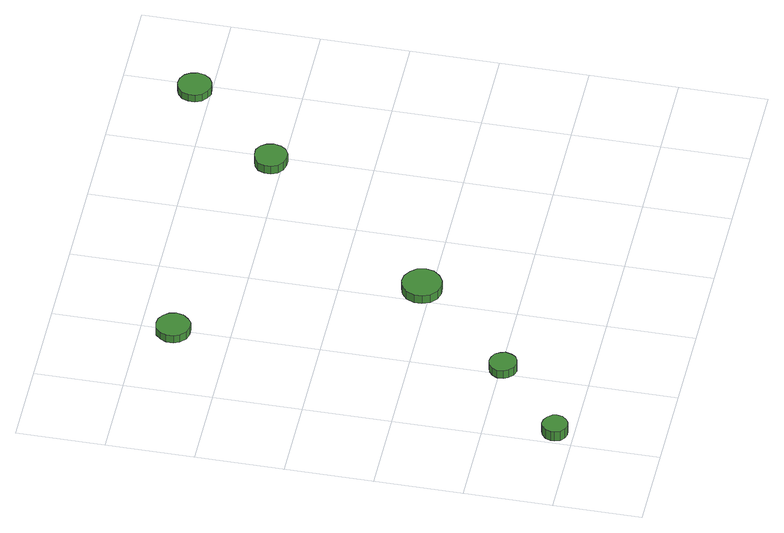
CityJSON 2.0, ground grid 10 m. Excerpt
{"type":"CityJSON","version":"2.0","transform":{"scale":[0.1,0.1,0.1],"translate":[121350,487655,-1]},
"CityObjects":{
"tree1":{"type":"SolitaryVegetationObject","attributes":{"function":"something"},"geometry":[{"type":"MultiSurface","lod":"1","boundaries":[[[0,1,2,3,4,5,6,7,8,9,10,11,12,13,14]],[[15,16,17,18,19,20,21,22,23,24,25,26,27,28,29]],[[0,29,28,1]],[[1,28,27,2]],[[2,27,26,3]],[[3,26,25,4]],[[4,25,24,5]],[[5,24,23,6]],[[6,23,22,7]],[[7,22,21,8]],[[8,21,20,9]],[[9,20,19,10]],[[10,19,18,11]],[[11,18,17,12]],[[12,17,16,13]],[[13,16,15,14]],[[14,15,29,0]]]}]},
"tree2":{"type":"SolitaryVegetationObject","attributes":{"function":"something"},"geometry":[{"type":"MultiSurface","lod":"1","boundaries":[[[30,31,32,33,34,35,36,37,38,39,40,41,42,43,44]],[[45,46,47,48,49,50,51,52,53,54,55,56,57,58,59]],[[30,59,58,31]],[[31,58,57,32]],[[32,57,56,33]],[[33,56,55,34]],[[34,55,54,35]],[[35,54,53,36]],[[36,53,52,37]],[[37,52,51,38]],[[38,51,50,39]],[[39,50,49,40]],[[40,49,48,41]],[[41,48,47,42]],[[42,47,46,43]],[[43,46,45,44]],[[44,45,59,30]]]}]},
"tree3":{"type":"SolitaryVegetationObject","attributes":{"function":"something"},"geometry":[{"type":"MultiSurface","lod":"1","boundaries":[[[60,61,62,63,64,65,66,67,68,69,70,71,72,73,74]],[[75,76,77,78,79,80,81,82,83,84,85,86,87,88,89]],[[60,89,88,61]],[[61,88,87,62]],[[62,87,86,63]],[[63,86,85,64]],[[64,85,84,65]],[[65,84,83,66]],[[66,83,82,67]],[[67,82,81,68]],[[68,81,80,69]],[[69,80,79,70]],[[70,79,78,71]],[[71,78,77,72]],[[72,77,76,73]],[[73,76,75,74]],[[74,75,89,60]]]}]},
"tree4":{"type":"SolitaryVegetationObject","attributes":{"function":"something"},"geometry":[{"type":"MultiSurface","lod":"1","boundaries":[[[90,91,92,93,94,95,96,97,98,99,100,101,102,103,104]],[[105,106,107,108,109,110,111,112,113,114,115,116,117,118,119]],[[90,119,118,91]],[[91,118,117,92]],[[92,117,116,93]],[[93,116,115,94]],[[94,115,114,95]],[[95,114,113,96]],[[96,113,112,97]],[[97,112,111,98]],[[98,111,110,99]],[[99,110,109,100]],[[100,109,108,101]],[[101,108,107,102]],[[102,107,106,103]],[[103,106,105,104]],[[104,105,119,90]]]}]},
"tree5":{"type":"SolitaryVegetationObject","attributes":{"function":"something"},"geometry":[{"type":"MultiSurface","lod":"1","boundaries":[[[120,121,122,123,124,125,126,127,128,129,130,131,132,133,134]],[[135,136,137,138,139,140,141,142,143,144,145,146,147,148,149]],[[120,149,148,121]],[[121,148,147,122]],[[122,147,146,123]],[[123,146,145,124]],[[124,145,144,125]],[[125,144,143,126]],[[126,143,142,127]],[[127,142,141,128]],[[128,141,140,129]],[[129,140,139,130]],[[130,139,138,131]],[[131,138,137,132]],[[132,137,136,133]],[[133,136,135,134]],[[134,135,149,120]]]}]},
"tree6":{"type":"SolitaryVegetationObject","attributes":{"function":"something"},"geometry":[{"type":"MultiSurface","lod":"1","boundaries":[[[150,151,152,153,154,155,156,157,158,159,160,161,162,163,164]],[[165,166,167,168,169,170,171,172,173,174,175,176,177,178,179]],[[150,179,178,151]],[[151,178,177,152]],[[152,177,176,153]],[[153,176,175,154]],[[154,175,174,155]],[[155,174,173,156]],[[156,173,172,157]],[[157,172,171,158]],[[158,171,170,159]],[[159,170,169,160]],[[160,169,168,161]],[[161,168,167,162]],[[162,167,166,163]],[[163,166,165,164]],[[164,165,179,150]]]}]}
},
"vertices":[
[33,22,20],[32,27,20],[28,32,20],[23,35,20],[17,36,20],[12,34,20],[7,30,20],[5,24,20],[5,19,20],[7,13,20],[12,9,20],[17,7,20],[23,8,20],[28,11,20],[32,16,20],[32,16,7],[28,11,7],[23,8,7],[17,7,7],[12,9,7],[7,13,7],[5,19,7],[5,24,7],[7,30,7],[12,34,7],[17,36,7],[23,35,7],[28,32,7],[32,27,7],[33,22,7],
[124,98,19],[122,104,19],[119,109,19],[113,112,19],[107,113,19],[101,111,19],[96,107,19],[93,101,19],[93,94,19],[96,89,19],[101,84,19],[107,82,19],[113,83,19],[119,86,19],[122,91,19],[122,91,8],[119,86,8],[113,83,8],[107,82,8],[101,84,8],[96,89,8],[93,94,8],[93,101,8],[96,107,8],[101,111,8],[107,113,8],[113,112,8],[119,109,8],[122,104,8],[124,98,8],
[116,464,19],[114,472,19],[109,478,19],[103,482,19],[95,483,19],[87,481,19],[81,475,19],[78,468,19],[78,460,19],[81,453,19],[87,447,19],[95,445,19],[103,445,19],[109,450,19],[114,456,19],[114,456,9],[109,450,9],[103,445,9],[95,445,9],[87,447,9],[81,453,9],[78,460,9],[78,468,9],[81,475,9],[87,481,9],[95,483,9],[103,482,9],[109,478,9],[114,472,9],[116,464,9],
[241,210,19],[239,220,19],[233,227,19],[225,232,19],[216,233,19],[207,230,19],[200,224,19],[196,215,19],[196,206,19],[200,197,19],[207,191,19],[216,188,19],[225,189,19],[233,194,19],[239,201,19],[239,201,8],[233,194,8],[225,189,8],[216,188,8],[207,191,8],[200,197,8],[196,206,8],[196,215,8],[200,224,8],[207,230,8],[216,233,8],[225,232,8],[233,227,8],[239,220,8],[241,210,8],
[409,414,19],[407,422,19],[403,428,19],[396,432,19],[388,432,19],[381,430,19],[375,425,19],[372,418,19],[372,410,19],[375,403,19],[381,398,19],[388,396,19],[396,396,19],[403,400,19],[407,406,19],[407,406,8],[403,400,8],[396,396,8],[388,396,8],[381,398,8],[375,403,8],[372,410,8],[372,418,8],[375,425,8],[381,430,8],[388,432,8],[396,432,8],[403,428,8],[407,422,8],[409,414,8],
[508,519,18],[506,527,18],[502,533,18],[495,537,18],[487,538,18],[480,535,18],[474,530,18],[471,523,18],[471,515,18],[474,508,18],[480,503,18],[487,500,18],[495,501,18],[502,505,18],[506,511,18],[506,511,8],[502,505,8],[495,501,8],[487,500,8],[480,503,8],[474,508,8],[471,515,8],[471,523,8],[474,530,8],[480,535,8],[487,538,8],[495,537,8],[502,533,8],[506,527,8],[508,519,8]
]}
